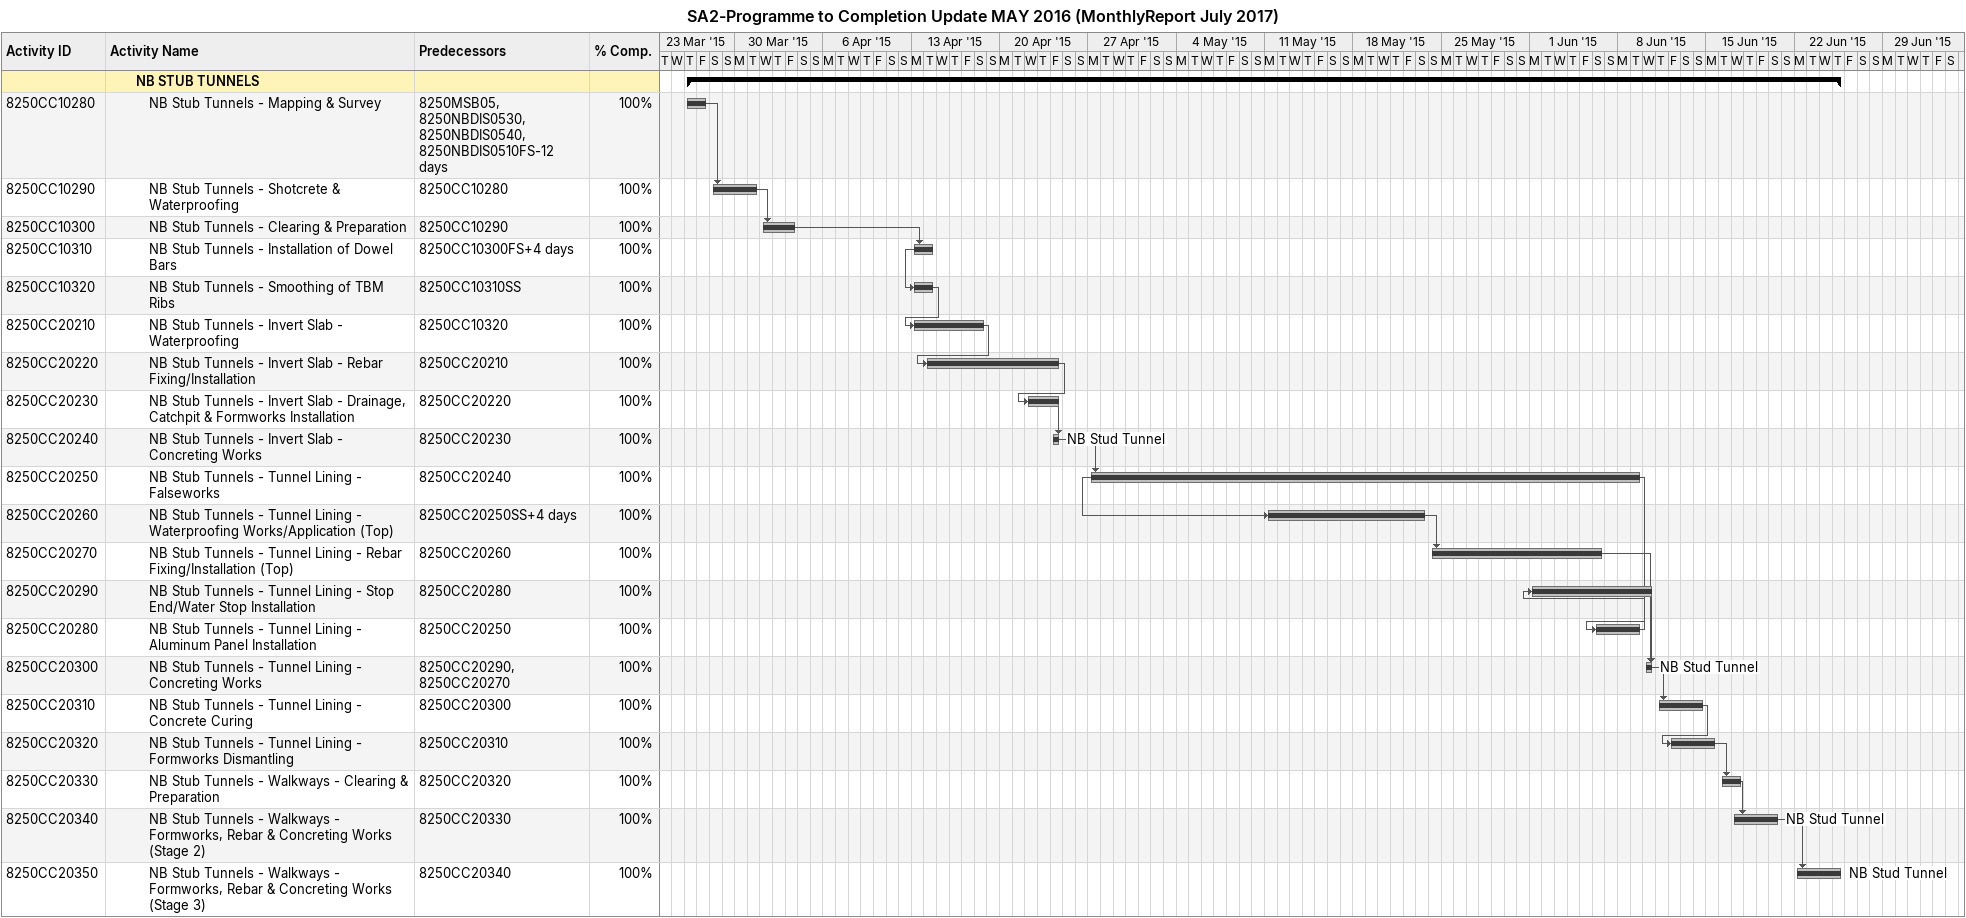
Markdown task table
SA2-Programme to Completion Update MAY 2016 (MonthlyReport July 2017)

| ID | Level | Task | Start | Finish | Predecessors | Resources | % complete |
|---|---|---|---|---|---|---|---|
|  | 3 | **NB STUB TUNNELS** | 2015-03-26 | 2015-06-25 |  |  |  |
| 8250CC10280 | 4 | NB Stub Tunnels - Mapping & Survey | 2015-03-26 | 2015-03-27 | 8250MSB05, 8250NBDIS0530, 8250NBDIS0540, 8250NBDIS0510FS-12d |  | 100 |
| 8250CC10290 | 4 | NB Stub Tunnels - Shotcrete & Waterproofing | 2015-03-28 | 2015-03-31 | 8250CC10280 |  | 100 |
| 8250CC10300 | 4 | NB Stub Tunnels - Clearing & Preparation | 2015-04-01 | 2015-04-03 | 8250CC10290 |  | 100 |
| 8250CC10310 | 4 | NB Stub Tunnels - Installation of Dowel Bars | 2015-04-13 | 2015-04-14 | 8250CC10300FS+4d |  | 100 |
| 8250CC10320 | 4 | NB Stub Tunnels - Smoothing of TBM Ribs | 2015-04-13 | 2015-04-14 | 8250CC10310SS |  | 100 |
| 8250CC20210 | 4 | NB Stub Tunnels - Invert Slab - Waterproofing | 2015-04-13 | 2015-04-18 | 8250CC10320 |  | 100 |
| 8250CC20220 | 4 | NB Stub Tunnels - Invert Slab - Rebar Fixing/Installation | 2015-04-14 | 2015-04-24 | 8250CC20210 |  | 100 |
| 8250CC20230 | 4 | NB Stub Tunnels - Invert Slab - Drainage, Catchpit & Formworks Installation | 2015-04-22 | 2015-04-24 | 8250CC20220 |  | 100 |
| 8250CC20240 | 4 | NB Stub Tunnels - Invert Slab - Concreting Works | 2015-04-24 | 2015-04-24 | 8250CC20230 | NB Stud Tunnel | 100 |
| 8250CC20250 | 4 | NB Stub Tunnels - Tunnel Lining - Falseworks | 2015-04-27 | 2015-06-09 | 8250CC20240 |  | 100 |
| 8250CC20260 | 4 | NB Stub Tunnels - Tunnel Lining - Waterproofing Works/Application (Top) | 2015-05-11 | 2015-05-23 | 8250CC20250SS+4d |  | 100 |
| 8250CC20270 | 4 | NB Stub Tunnels - Tunnel Lining - Rebar Fixing/Installation (Top) | 2015-05-24 | 2015-06-06 | 8250CC20260 |  | 100 |
| 8250CC20290 | 4 | NB Stub Tunnels - Tunnel Lining - Stop End/Water Stop Installation | 2015-06-01 | 2015-06-10 | 8250CC20280 |  | 100 |
| 8250CC20280 | 4 | NB Stub Tunnels - Tunnel Lining - Aluminum Panel Installation | 2015-06-06 | 2015-06-09 | 8250CC20250 |  | 100 |
| 8250CC20300 | 4 | NB Stub Tunnels - Tunnel Lining - Concreting Works | 2015-06-10 | 2015-06-10 | 8250CC20290, 8250CC20270 | NB Stud Tunnel | 100 |
| 8250CC20310 | 4 | NB Stub Tunnels - Tunnel Lining - Concrete Curing | 2015-06-11 | 2015-06-14 | 8250CC20300 |  | 100 |
| 8250CC20320 | 4 | NB Stub Tunnels - Tunnel Lining - Formworks Dismantling | 2015-06-12 | 2015-06-15 | 8250CC20310 |  | 100 |
| 8250CC20330 | 4 | NB Stub Tunnels - Walkways - Clearing & Preparation | 2015-06-16 | 2015-06-17 | 8250CC20320 |  | 100 |
| 8250CC20340 | 4 | NB Stub Tunnels - Walkways - Formworks, Rebar & Concreting Works (Stage 2) | 2015-06-17 | 2015-06-20 | 8250CC20330 | NB Stud Tunnel | 100 |
| 8250CC20350 | 4 | NB Stub Tunnels - Walkways - Formworks, Rebar & Concreting Works (Stage 3) | 2015-06-22 | 2015-06-25 | 8250CC20340 | NB Stud Tunnel | 100 |
